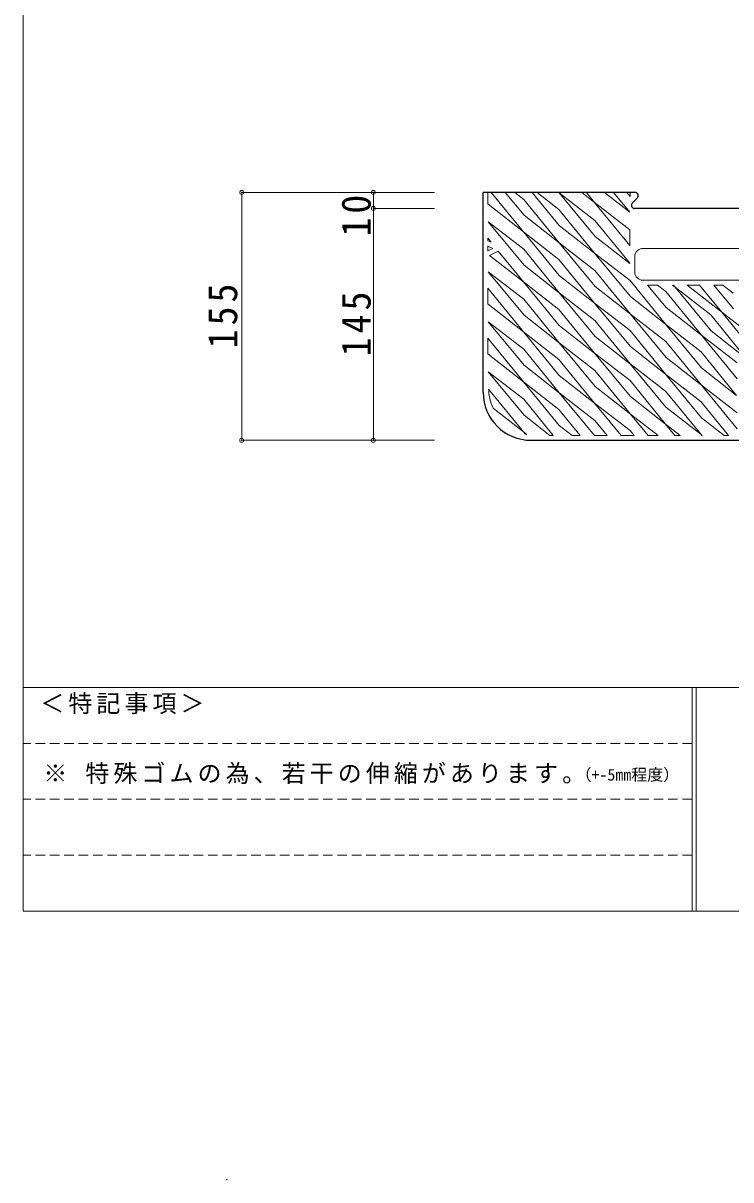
# Model space of a CAD drawing. Units: millimetres, scale not verified. Extents: x -959 to 1041, y -866 to 689.
# Drawn here: x -959 to -516, y -866 to -142 of the extents above; entities that cross this region are included whole.
import ezdxf
from ezdxf.enums import TextEntityAlignment as Align

# ---------------------------------------------------------------- set-up
doc = ezdxf.new("R2010")
doc.units = ezdxf.units.MM
doc.header["$LTSCALE"] = 5
doc.header["$PDMODE"] = 32
doc.header["$PDSIZE"] = 2.5
doc.linetypes.add('DASHED1', pattern=[1.8, 1.2, -0.6])
for name, color, linetype, lineweight in [('0-0', 2, 'Continuous', 18), ('0-1', 4, 'Continuous', 9), ('0-3', 4, 'Continuous', 9), ('0-8', 4, 'Continuous', 9)]:
    doc.layers.add(name, color=color, linetype=linetype, lineweight=lineweight)
doc.styles.add('ＭＳ ゴシック', font='')
doc.styles.get('ＭＳ ゴシック').set_extended_font_data('MS Gothic')

msp = doc.modelspace()

# ---------------------------------------------------------------- linework, layer by layer
at = {"layer": '0-0'}
for p, q in [((-959.431, -557.593), (1040.568, -557.593)), ((-540.681, -557.593), (-540.681, -697.593)), ((-538.182, -697.593), (-538.182, -557.593))]:
    msp.add_line(p, q, dxfattribs=at)
at = {"layer": '0-0', "color": 7, "linetype": 'DASHED1'}
for p, q in [((-540.681, -592.593), (-959.431, -592.593)), ((-540.681, -627.593), (-959.431, -627.593)), ((-540.681, -662.593), (-959.431, -662.593))]:
    msp.add_line(p, q, dxfattribs=at)
at = {"layer": '0-0'}
msp.add_lwpolyline([(1040.568, -697.593), (-959.431, -697.593), (-959.431, 689.299)], dxfattribs=at)
at = {"layer": '0-1'}
for p, q in [((-822.602, -248.032), (-822.602, -403.032)), ((-822.602, -248.032), (-701.946, -248.032)), ((-740.18, -248.032), (-740.18, -258.032)), ((-740.18, -248.032), (-701.946, -248.032)), ((-740.18, -258.032), (-701.946, -258.032)), ((-740.18, -258.032), (-740.18, -403.032)), ((-822.602, -403.032), (-701.946, -403.032)), ((-740.18, -403.032), (-701.946, -403.032))]:
    msp.add_line(p, q, dxfattribs=at)
for p in [(-822.602, -248.032), (-740.18, -248.032), (-740.18, -258.032), (-822.602, -403.032), (-740.18, -403.032)]:
    msp.add_point(p, dxfattribs=at)
at = {"layer": '0-3'}
for p, q in [((-668.494, -255.189), (-668.494, -248.037)), ((-666.365, -248.037), (-646.244, -272.679)), ((-645.828, -262.316), (-657.591, -248.037)), ((-651.547, -248.037), (-646.023, -252.319)), ((-646.023, -252.319), (-623.773, -279.569)), ((-623.799, -268.664), (-640.791, -248.037)), ((-637.706, -248.037), (-623.994, -258.668)), ((-609.733, -248.037), (-601.744, -254.287)), ((-606.847, -248.037), (-601.744, -254.287)), ((-595.474, -248.037), (-579.715, -260.365)), ((-589.782, -248.037), (-579.715, -260.365)), ((-581.493, -248.037), (-579.494, -250.463)), ((-579.494, -248.037), (-579.494, -250.463)), ((-668.299, -255.426), (-668.494, -255.189)), ((-623.994, -258.668), (-601.744, -285.918)), ((-601.965, -254.115), (-579.715, -271.365)), ((-601.965, -254.115), (-579.715, -271.365)), ((-579.715, -281.125), (-601.965, -254.115)), ((-579.715, -281.125), (-601.965, -254.115)), ((-645.828, -262.316), (-623.773, -279.569)), ((-601.523, -265.558), (-579.715, -292.266)), ((-623.799, -299.926), (-646.244, -272.679)), ((-623.799, -268.664), (-601.744, -285.918)), ((-579.715, -271.365), (-579.715, -281.125)), ((-668.494, -278.178), (-668.494, -276.691)), ((-668.494, -276.691), (-666.443, -279.203)), ((-668.494, -278.178), (-666.443, -279.203)), ((-601.328, -275.554), (-579.715, -292.462)), ((-667.441, -287.359), (-662.003, -284.64)), ((-667.441, -287.359), (-646.244, -303.941)), ((-662.003, -284.64), (-646.244, -303.941)), ((-646.023, -283.581), (-623.773, -310.831)), ((-576.494, -297.932), (-576.494, -288.032)), ((-571.494, -283.032), (-331.454, -283.032)), ((-645.828, -293.577), (-623.773, -310.831)), ((-579.715, -292.266), (-579.715, -292.462)), ((-623.799, -299.926), (-601.744, -317.179)), ((-601.523, -296.819), (-579.273, -324.069)), ((-579.494, -303.168), (-557.244, -330.418)), ((-571.494, -302.932), (-331.454, -302.932)), ((-331.454, -302.932), (-571.494, -302.932)), ((-623.799, -331.188), (-646.244, -303.941)), ((-601.328, -306.816), (-579.273, -324.069)), ((-562.345, -305.932), (-568.461, -305.932)), ((-556.828, -320.054), (-568.461, -305.932)), ((-562.345, -305.932), (-557.023, -310.058)), ((-557.023, -310.058), (-534.773, -337.308)), ((-552.945, -305.932), (-551.195, -307.301)), ((-552.313, -305.932), (-551.195, -307.301)), ((-543.827, -305.932), (-522.05, -322.968)), ((-535.96, -305.932), (-543.827, -305.932)), ((-535.96, -305.932), (-522.05, -322.968)), ((-514.759, -320.899), (-527.089, -305.932)), ((-521.366, -305.932), (-527.089, -305.932)), ((-521.366, -305.932), (-514.954, -310.902)), ((-668.299, -317.949), (-668.494, -317.713)), ((-668.299, -317.949), (-646.244, -335.203)), ((-646.023, -314.843), (-623.773, -342.093)), ((-579.299, -313.164), (-557.244, -330.418)), ((-645.828, -324.839), (-623.773, -342.093)), ((-556.828, -320.054), (-534.773, -337.308)), ((-528.945, -324.551), (-506.695, -351.801)), ((-623.799, -331.188), (-601.744, -348.441)), ((-601.523, -328.081), (-579.273, -355.331)), ((-623.799, -362.449), (-646.244, -335.203)), ((-601.328, -338.077), (-579.273, -355.331)), ((-579.494, -334.429), (-557.244, -361.679)), ((-528.75, -334.548), (-506.695, -351.801)), ((-646.023, -346.105), (-623.773, -373.355)), ((-579.299, -344.426), (-557.244, -361.679)), ((-557.023, -341.319), (-534.773, -368.569)), ((-668.299, -349.211), (-668.494, -348.975)), ((-668.299, -349.211), (-646.244, -366.465)), ((-556.828, -351.316), (-534.773, -368.569)), ((-534.994, -347.668), (-512.744, -374.918)), ((-645.828, -356.101), (-623.773, -373.355)), ((-601.523, -359.343), (-579.273, -386.593)), ((-534.799, -357.664), (-512.744, -374.918)), ((-623.799, -393.711), (-646.244, -366.465)), ((-623.799, -362.449), (-601.744, -379.703)), ((-579.494, -365.691), (-557.244, -392.941)), ((-668.062, -371.006), (-646.244, -397.727)), ((-623.773, -373.355), (-601.523, -390.605)), ((-601.797, -400.032), (-623.773, -373.355)), ((-601.328, -369.339), (-579.273, -386.593)), ((-579.299, -375.688), (-557.244, -392.941)), ((-557.293, -372.251), (-535.043, -399.501)), ((-665.166, -382.924), (-646.244, -397.727)), ((-646.023, -377.367), (-627.517, -400.032)), ((-601.744, -379.703), (-579.494, -396.953)), ((-584.998, -400.032), (-601.744, -379.703)), ((-557.098, -382.247), (-535.043, -399.501)), ((-534.994, -378.929), (-517.764, -400.032)), ((-623.994, -383.715), (-610.671, -400.032)), ((-601.523, -390.605), (-593.826, -400.032)), ((-579.273, -386.593), (-561.939, -400.032)), ((-568.202, -400.032), (-579.273, -386.593)), ((-534.799, -388.926), (-520.602, -400.032)), ((-646.244, -397.727), (-644.044, -399.432)), ((-645.015, -399.219), (-646.244, -397.727)), ((-579.494, -396.953), (-576.98, -400.032)), ((-557.244, -392.941), (-548.098, -400.032)), ((-551.403, -400.032), (-557.244, -392.941)), ((-601.797, -400.032), (-593.826, -400.032)), ((-584.998, -400.032), (-576.98, -400.032)), ((-568.202, -400.032), (-561.939, -400.032)), ((-551.403, -400.032), (-548.098, -400.032)), ((-535.043, -399.501), (-534.358, -400.032)), ((-534.605, -400.032), (-535.043, -399.501)), ((-534.605, -400.032), (-534.358, -400.032)), ((-520.602, -400.032), (-517.764, -400.032))]:
    msp.add_line(p, q, dxfattribs=at)
for points in [[(-601.328, -275.554), (-623.773, -248.308), (-601.523, -265.558)], [(-668.299, -255.426), (-646.244, -272.679), (-623.994, -289.929), (-601.744, -317.179)], [(-645.828, -293.577), (-668.273, -266.331), (-646.023, -283.581)], [(-601.328, -306.816), (-623.773, -279.569), (-601.523, -296.819)], [(-579.299, -313.164), (-601.744, -285.918), (-579.494, -303.168)], [(-645.828, -324.839), (-668.273, -297.593), (-646.023, -314.843)], [(-668.494, -317.713), (-668.494, -307.953), (-646.244, -335.203), (-623.994, -352.453), (-601.744, -379.703)], [(-646.244, -303.941), (-623.994, -321.191), (-601.744, -348.441)], [(-601.328, -338.077), (-623.773, -310.831), (-601.523, -328.081)], [(-528.75, -334.548), (-551.195, -307.301), (-528.945, -324.551)], [(-579.299, -344.426), (-601.744, -317.179), (-579.494, -334.429)], [(-556.828, -351.316), (-579.273, -324.069), (-557.023, -341.319)], [(-499.605, -350.214), (-522.05, -322.968), (-499.8, -340.218)], [(-645.828, -356.101), (-668.273, -328.855), (-646.023, -346.105)], [(-534.799, -357.664), (-557.244, -330.418), (-534.994, -347.668)], [(-668.494, -348.975), (-668.494, -339.215), (-646.244, -366.465), (-623.994, -383.715)], [(-512.328, -364.554), (-534.773, -337.308), (-512.523, -354.558)], [(-601.328, -369.339), (-623.773, -342.093), (-601.523, -359.343)], [(-579.299, -375.688), (-601.744, -348.441), (-579.494, -365.691)], [(-645.828, -387.363), (-668.273, -360.117), (-646.023, -377.367)], [(-557.098, -382.247), (-579.543, -355.001), (-557.293, -372.251)], [(-534.799, -388.926), (-557.244, -361.679), (-534.994, -378.929)], [(-512.328, -395.816), (-534.773, -368.569), (-512.523, -385.819)], [(-645.828, -387.363), (-629.634, -400.032), (-627.517, -400.032)], [(-623.799, -393.711), (-615.72, -400.032), (-610.671, -400.032)]]:
    msp.add_lwpolyline(points, dxfattribs=at)
for centre, radius, start, end in [((-571.494, -288.032), 5, 90, 180), ((-571.494, -297.932), 5, 180, 270), ((-638.078, -370.032), 30, 181.86127, 205.45092), ((-638.078, -370.032), 30, 256.62938, 258.52841)]:
    msp.add_arc(centre, radius, start, end, dxfattribs=at)
at = {"layer": '0-8', "color": 5, "lineweight": 25}
for p, q in [((-576.302, -248.032), (-671.474, -248.032)), ((-671.474, -373.032), (-671.474, -248.032)), ((-578.06, -254.617), (-576.474, -253.032)), ((-574.888, -251.446), (-576.474, -253.032)), ((-451.302, -258.032), (-576.645, -258.032)), ((-641.474, -403.032), (-261.474, -403.032))]:
    msp.add_line(p, q, dxfattribs=at)
at = {"layer": '0-8'}
for q in [(-668.474, -281.532), (-668.474, -284.532)]:
    msp.add_line((-668.474, -283.032), q, dxfattribs=at)
msp.add_lwpolyline([(-668.474, -281.532), (-665.474, -283.032), (-668.474, -284.532)], dxfattribs=at)
at = {"layer": '0-8', "color": 5, "lineweight": 25}
for centre, radius, start, end in [((-576.302, -250.032), 2, 315, 90), ((-576.645, -256.032), 2, 135, 270), ((-641.474, -373.032), 30, 180, 270)]:
    msp.add_arc(centre, radius, start, end, dxfattribs=at)
at = {"layer": '0-8'}
for centre, radius, start, end in [((-831.951, -865.627), 0.199, 90.00005, 178.81312), ((-831.951, -865.724), 0.296, 32.3324, 90.00004)]:
    msp.add_arc(centre, radius, start, end, dxfattribs=at)

# ---------------------------------------------------------------- texts
at = {"layer": '0-0', "color": 4, "style": 'ＭＳ ゴシック'}
msp.add_text('（+-5㎜程度）', height=7.331, dxfattribs=at).set_placement((-613.643, -618.066), align=Align.BOTTOM_LEFT)
at = {"layer": '0-0', "color": 7, "char_height": 11, "attachment_point": 7, "style": 'ＭＳ ゴシック'}
for s, insert in [('\\T1.17;＜特記事項＞', (-948.662, -574.343)), ('\\T1.17;※\\~特殊ゴムの為、若干の伸縮があります。', (-946.767, -618.066))]:
    msp.add_mtext(s, dxfattribs=dict(at, insert=insert))
at = {"layer": '0-1', "color": 3, "char_height": 18.33, "attachment_point": 7, "rotation": 90, "style": 'ＭＳ ゴシック'}
for s, insert in [('\\T1.21;\\W0.95;10', (-741.571, -275.613)), ('\\T1.21;\\W0.95;155', (-825.102, -345.534)), ('\\T1.21;\\W0.95;145', (-741.571, -350.539))]:
    msp.add_mtext(s, dxfattribs=dict(at, insert=insert))

doc.saveas('drawing.dxf')
